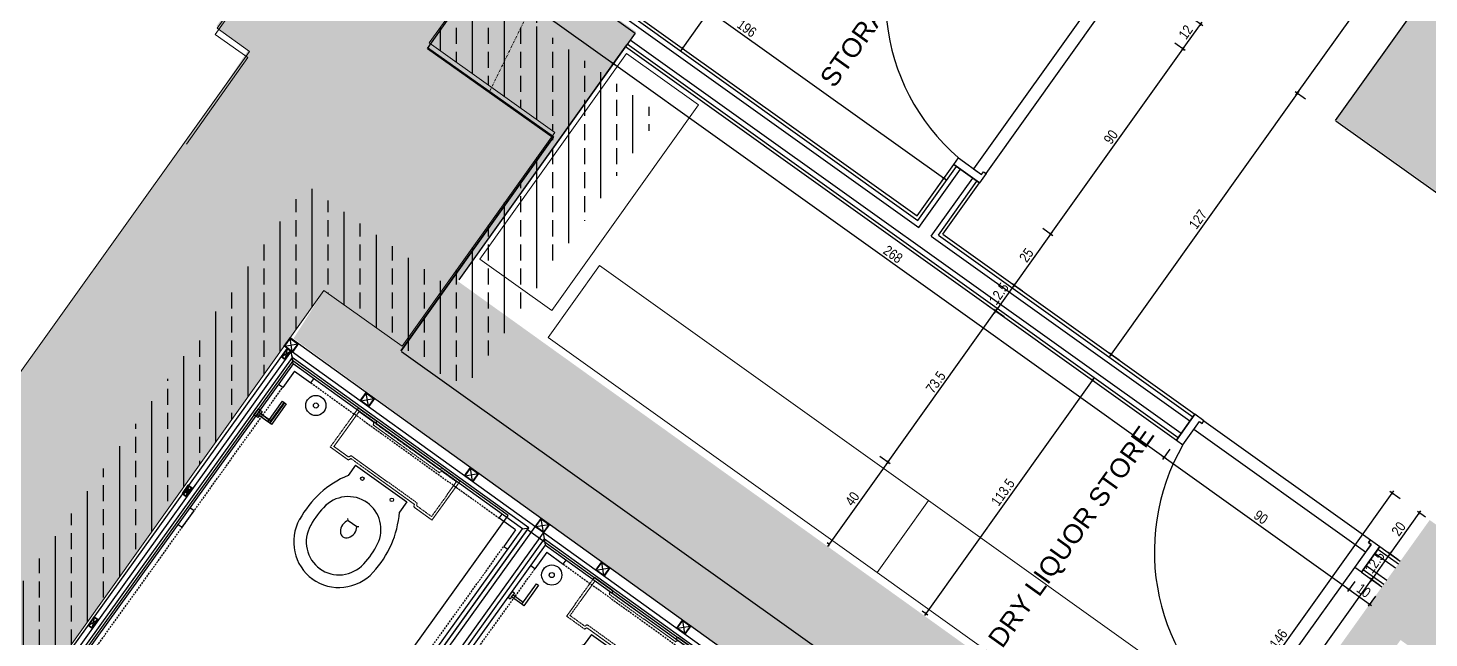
# Model space of a CAD drawing. Header units: millimetres. Extents: x 2562 to 7288, y 778 to 5635.
# Drawn here: x 4825 to 5380, y 3489 to 3730 of the extents above; entities that cross this region are included whole.
import ezdxf

# ---------------------------------------------------------------- set-up
doc = ezdxf.new("R2010")
doc.units = ezdxf.units.MM
doc.linetypes.add('DASHDOTX2', pattern=[2, 1, -0.5, 0, -0.5])
doc.linetypes.add('HIDDEN', pattern=[0.375, 0.25, -0.125])
for name, color, linetype in [('0-gnl-kapi', 5, 'Continuous'), ('0-gnl-knst-metal', 3, 'Continuous'), ('0-gnl-mevcut', 253, 'Continuous'), ('0-gnl-olcu', 252, 'Continuous'), ('0-gnl-ust', 191, 'HIDDEN'), ('1-gnl-ahsap', 33, 'Continuous'), ('1-gnl-seramik', 71, 'Continuous'), ('2-tef-aksesuar', 30, 'Continuous'), ('2-tef-vitrifiye', 140, 'Continuous'), ('3-dvr-alcıkarton', 11, 'Continuous'), ('4-dsm-gorunus', 241, 'Continuous'), ('BH-DO-NOTLAR', 12, 'Continuous'), ('DUV-SOLİD', 251, 'Continuous'), ('rev1', 7, 'Continuous')]:
    doc.layers.add(name, color=color, linetype=linetype)
for name, color, linetype, lineweight in [('SHG-BAR+KITCHEN EQUIP', 52, 'Continuous', 18), ('SHG-WALLS', 6, 'Continuous', 30), ('SHG-WALLS-EXISTING', 214, 'Continuous', 18), ('x-ref_base plan 1$0$SHG-LANDSCAPING', 252, 'Continuous', 18), ('x-ref_base plan 1$0$SHG-WALL-HATCH', 252, 'Continuous', 5), ('x-ref_base plan 1$0$SHG-WALLS-EXISTING', 214, 'Continuous', 18)]:
    doc.layers.add(name, color=color, linetype=linetype, lineweight=lineweight)
doc.styles.add('geomim', font='ARIALN.TTF')
doc.styles.get("Standard").update_dxf_attribs({"font": 'arial.ttf'})
doc.dimstyles.new('geomim-20', dxfattribs={"dimtxt": 4, "dimasz": 1, "dimexe": 1, "dimexo": 1, "dimgap": 1, "dimtad": 1, "dimdec": 1, "dimdsep": 46, "dimtxsty": 'geomim', "dimblk": 'ARCHTICK', "dimcen": -1, "dimdle": 1, "dimadec": 0, "dimazin": 0, "dimtfac": 1, "dimtdec": 1, "dimtofl": 0, "dimtmove": 2, "dimatfit": 3, "dimldrblk": 'DOT', "dimfxl": 4, "dimfxlon": 1, "dimtolj": 1, "dimtzin": 0, "dimarcsym": 0})

# ---------------------------------------------------------------- blocks, each defined once
blk = doc.blocks.new('REINFORCEMENT')
at = {"layer": 'DUV-SOLİD'}
h = blk.add_hatch(dxfattribs=at)
h.set_pattern_fill('ANSI33', color=256, scale=2, angle=45, style=0)
h.set_pattern_definition([(90, (-31498.619, -9036.518), (-12.7, -1e-15), []), (90, (-31492.269, -9030.168), (-12.7, -1e-15), [6.35, -3.175])])
h.paths.add_polyline_path([(-29026.9, -4968.97), (-28918.22, -4816.8), (-28862.88, -4856.32), (-28785, -4747.27), (-28834.64, -4711.82), (-28762.57, -4610.91), (-28786.98, -4593.48), (-28876.49, -4718.8), (-28826.85, -4754.25), (-28869.86, -4814.47), (-28925.19, -4774.95), (-29068.75, -4975.95), (-29053.99, -4986.49), (-29208.23, -5202.99), (-29183.79, -5220.4), (-29012.17, -4979.49)])
blk = doc.blocks.new('20x40 kutu profil')
for points in [[(1, -2), (-1, -2), (-1, 2), (1, 2)], [(0.85, -1.85), (-0.85, -1.85), (-0.85, 1.85), (0.85, 1.85)]]:
    blk.add_lwpolyline(points, close=True)
at = {"color": 251}
for points in [[(-0.85, 1.85), (0.85, -1.85)], [(-0.85, -1.85), (0.85, 1.85)]]:
    blk.add_lwpolyline(points, dxfattribs=at)
blk = doc.blocks.new('40x40 kutu profil')
for points in [[(2, -2), (-2, -2), (-2, 2), (2, 2)], [(1.85, -1.85), (-1.85, -1.85), (-1.85, 1.85), (1.85, 1.85)]]:
    blk.add_lwpolyline(points, close=True)
at = {"color": 251}
for points in [[(-1.85, 1.85), (1.85, -1.85)], [(-1.85, -1.85), (1.85, 1.85)]]:
    blk.add_lwpolyline(points, dxfattribs=at)
blk = doc.blocks.new('TUVALT KAĞITLIK')
for points in [[(-2, -1), (-3, -1), (-3, 0), (0, 0), (0, -1), (-1, -1)], [(-2, -6), (-2, -1), (-1, -1), (-1, -6)], [(-2, -6), (8, -6), (8, -7), (-2, -7), (-2, -6)]]:
    blk.add_lwpolyline(points)
blk = doc.blocks.new('_ArchTick')
at = {"color": 0, "linetype": 'ByBlock', "const_width": 0.15}
blk.add_lwpolyline([(-0.5, -0.5), (0.5, 0.5)], dxfattribs=at)
blk = doc.blocks.new('*D231')
at = {"layer": '0-gnl-olcu', "color": 0, "lineweight": -2, "ltscale": 3, "transparency": 16777216}
for p, q in [((-51209.29, -18382.85), (-51212.2, -18386.92)), ((-51137.56, -18438.99), (-51212.43, -18385.52)), ((-51136.05, -18435.16), (-51138.96, -18439.23))]:
    blk.add_line(p, q, dxfattribs=at)
for p, rotation in [((-51211.62, -18386.1), 144.4652152973796), ((-51138.38, -18438.41), 324.4652152973796)]:
    blk.add_blockref('_ArchTick', p, dxfattribs=dict(at, rotation=rotation))
at = {"layer": '0-gnl-olcu', "color": 0, "ltscale": 3, "transparency": 16777216, "insert": (-51173.23, -18409.78), "char_height": 4, "attachment_point": 5, "rotation": 324.4652, "style": 'geomim'}
blk.add_mtext('\\A1;90', dxfattribs=at)
blk = doc.blocks.new('_Dot')
at = {"color": 0, "linetype": 'ByBlock', "lineweight": -2}
blk.add_line((-0.5, 0), (-1, 0), dxfattribs=at)
at = {"color": 0, "linetype": 'ByBlock', "const_width": 0.5}
blk.add_lwpolyline([(-0.25, 0, 1), (0.25, 0, 1)], format="xyb", close=True, dxfattribs=at)
blk = doc.blocks.new('*D232')
at = {"layer": '0-gnl-olcu', "color": 0, "lineweight": -2, "ltscale": 3, "transparency": 16777216}
for p, q in [((-51427.38, -18227.09), (-51430.29, -18231.16)), ((-51210.8, -18386.69), (-51430.52, -18229.76)), ((-51209.29, -18382.85), (-51212.2, -18386.92))]:
    blk.add_line(p, q, dxfattribs=at)
for p, rotation in [((-51429.7, -18230.34), 144.4652152973796), ((-51211.62, -18386.1), 324.4652152973796)]:
    blk.add_blockref('_ArchTick', p, dxfattribs=dict(at, rotation=rotation))
at = {"layer": '0-gnl-olcu', "color": 0, "ltscale": 3, "transparency": 16777216, "insert": (-51318.89, -18305.75), "char_height": 4, "attachment_point": 5, "rotation": 324.4652, "style": 'geomim'}
blk.add_mtext('\\A1;268', dxfattribs=at)
blk = doc.blocks.new('*D233')
at = {"layer": '0-gnl-olcu', "color": 0, "lineweight": -2, "ltscale": 3, "transparency": 16777216}
for p, q in [((-51239.33, -18354.7), (-51306.46, -18448.69)), ((-51241.35, -18354.49), (-51239.1, -18356.09)), ((-51307.32, -18446.85), (-51305.07, -18448.45))]:
    blk.add_line(p, q, dxfattribs=at)
for p, rotation in [((-51239.92, -18355.51), 54.46521529750092), ((-51305.88, -18447.87), 234.4652152975009)]:
    blk.add_blockref('_ArchTick', p, dxfattribs=dict(at, rotation=rotation))
at = {"layer": '0-gnl-olcu', "color": 0, "ltscale": 3, "transparency": 16777216, "insert": (-51275.37, -18399.92), "char_height": 4, "attachment_point": 5, "rotation": 54.4652, "style": 'geomim'}
blk.add_mtext('\\A1;113.5', dxfattribs=at)
blk = doc.blocks.new('*D234')
at = {"layer": '0-gnl-olcu', "color": 0, "lineweight": -2, "ltscale": 3, "transparency": 16777216}
for p, q in [((-51278.75, -18329.01), (-51270.32, -18317.21)), ((-51267.65, -18320.34), (-51271.72, -18317.44)), ((-51274.91, -18330.52), (-51278.98, -18327.61))]:
    blk.add_line(p, q, dxfattribs=at)
for p, rotation in [((-51270.9, -18318.02), 54.4652152975009), ((-51278.17, -18328.19), 234.4652152975009)]:
    blk.add_blockref('_ArchTick', p, dxfattribs=dict(at, rotation=rotation))
at = {"layer": '0-gnl-olcu', "color": 0, "ltscale": 3, "transparency": 16777216, "insert": (-51277.01, -18321.34), "char_height": 4, "attachment_point": 5, "rotation": 54.4652, "style": 'geomim'}
blk.add_mtext('\\A1;12.5', dxfattribs=at)
blk = doc.blocks.new('*D237')
at = {"layer": '0-gnl-olcu', "color": 0, "lineweight": -2, "ltscale": 3, "transparency": 16777216}
for p, q in [((-51158.26, -18241.18), (-51233.23, -18346.15)), ((-51155.58, -18244.32), (-51159.65, -18241.41)), ((-51229.4, -18347.66), (-51233.46, -18344.76))]:
    blk.add_line(p, q, dxfattribs=at)
for p, rotation in [((-51158.84, -18241.99), 54.46521529750092), ((-51232.65, -18345.34), 234.4652152975009)]:
    blk.add_blockref('_ArchTick', p, dxfattribs=dict(at, rotation=rotation))
at = {"layer": '0-gnl-olcu', "color": 0, "ltscale": 3, "transparency": 16777216, "insert": (-51198.19, -18291.92), "char_height": 4, "attachment_point": 5, "rotation": 54.4652, "style": 'geomim'}
blk.add_mtext('\\A1;127', dxfattribs=at)
blk = doc.blocks.new('*D238')
at = {"layer": '0-gnl-olcu', "color": 0, "lineweight": -2, "ltscale": 3, "transparency": 16777216}
for p, q in [((-51195.88, -18527.66), (-51128.75, -18433.67)), ((-51126.14, -18436.77), (-51130.15, -18433.91)), ((-51192.11, -18529.13), (-51196.12, -18526.27))]:
    blk.add_line(p, q, dxfattribs=at)
for p, rotation in [((-51129.34, -18434.49), 54.4652152975009), ((-51195.3, -18526.85), 234.4652152975009)]:
    blk.add_blockref('_ArchTick', p, dxfattribs=dict(at, rotation=rotation))
at = {"layer": '0-gnl-olcu', "color": 0, "ltscale": 3, "transparency": 16777216, "insert": (-51164.79, -18478.9), "char_height": 4, "attachment_point": 5, "rotation": 54.4652, "style": 'geomim'}
blk.add_mtext('\\A1;113.5', dxfattribs=at)
blk = doc.blocks.new('*D239')
at = {"layer": '0-gnl-olcu', "color": 0, "lineweight": -2, "ltscale": 3, "transparency": 16777216}
for p, q in [((-51129.92, -18435.3), (-51121.49, -18423.5)), ((-51118.88, -18426.6), (-51122.88, -18423.74)), ((-51126.14, -18436.77), (-51130.15, -18433.91))]:
    blk.add_line(p, q, dxfattribs=at)
for p, rotation in [((-51122.07, -18424.32), 54.4652152975009), ((-51129.34, -18434.49), 234.4652152975009)]:
    blk.add_blockref('_ArchTick', p, dxfattribs=dict(at, rotation=rotation))
at = {"layer": '0-gnl-olcu', "color": 0, "ltscale": 3, "transparency": 16777216, "insert": (-51128.18, -18427.63), "char_height": 4, "attachment_point": 5, "rotation": 54.4652, "style": 'geomim'}
blk.add_mtext('\\A1;12.5', dxfattribs=at)
blk = doc.blocks.new('*D240')
at = {"layer": '0-gnl-olcu', "color": 0, "lineweight": -2, "ltscale": 3, "transparency": 16777216}
for p, q in [((-51122.65, -18425.13), (-51109.87, -18407.23)), ((-51108.07, -18409.74), (-51111.26, -18407.46)), ((-51118.88, -18426.6), (-51122.88, -18423.74))]:
    blk.add_line(p, q, dxfattribs=at)
for p, rotation in [((-51110.45, -18408.04), 54.4652152975009), ((-51122.07, -18424.32), 234.4652152975009)]:
    blk.add_blockref('_ArchTick', p, dxfattribs=dict(at, rotation=rotation))
at = {"layer": '0-gnl-olcu', "color": 0, "ltscale": 3, "transparency": 16777216, "insert": (-51118.73, -18414.41), "char_height": 4, "attachment_point": 5, "rotation": 54.4652, "style": 'geomim'}
blk.add_mtext('\\A1;20', dxfattribs=at)
blk = doc.blocks.new('*D241')
at = {"layer": '0-gnl-olcu', "color": 0, "lineweight": -2, "ltscale": 3, "transparency": 16777216}
for p, q in [((-51120.8, -18399.41), (-51206.82, -18519.85)), ((-51118.13, -18402.55), (-51122.2, -18399.65)), ((-51202.99, -18521.36), (-51207.05, -18518.46))]:
    blk.add_line(p, q, dxfattribs=at)
for p, rotation in [((-51121.39, -18400.23), 54.46521529750092), ((-51206.24, -18519.04), 234.4652152975009)]:
    blk.add_blockref('_ArchTick', p, dxfattribs=dict(at, rotation=rotation))
at = {"layer": '0-gnl-olcu', "color": 0, "ltscale": 3, "transparency": 16777216, "insert": (-51166.29, -18457.87), "char_height": 4, "attachment_point": 5, "rotation": 54.4652, "style": 'geomim'}
blk.add_mtext('\\A1;146', dxfattribs=at)
blk = doc.blocks.new('*D242')
at = {"layer": '0-gnl-olcu', "color": 0, "lineweight": -2, "ltscale": 3, "transparency": 16777216}
for p, q in [((-51129.43, -18444.81), (-51139.19, -18437.83)), ((-51136.05, -18435.16), (-51138.96, -18439.23)), ((-51127.92, -18440.97), (-51130.82, -18445.04))]:
    blk.add_line(p, q, dxfattribs=at)
for p, rotation in [((-51138.38, -18438.41), 144.4652152973796), ((-51130.24, -18444.22), 324.4652152973796)]:
    blk.add_blockref('_ArchTick', p, dxfattribs=dict(at, rotation=rotation))
at = {"layer": '0-gnl-olcu', "color": 0, "ltscale": 3, "transparency": 16777216, "insert": (-51132.54, -18438.84), "char_height": 4, "attachment_point": 5, "rotation": 324.4652, "style": 'geomim'}
blk.add_mtext('\\A1;10', dxfattribs=at)
blk = doc.blocks.new('*D251')
at = {"layer": '0-gnl-olcu', "color": 0, "lineweight": -2, "ltscale": 3, "transparency": 16777216}
for p, q in [((-51460.59, -18165.07), (-51457.68, -18161)), ((-51297.96, -18276.3), (-51459.08, -18161.23)), ((-51301.09, -18278.98), (-51298.19, -18274.91))]:
    blk.add_line(p, q, dxfattribs=at)
for p, rotation in [((-51458.27, -18161.81), 144.4652152973796), ((-51298.77, -18275.72), 324.4652152973796)]:
    blk.add_blockref('_ArchTick', p, dxfattribs=dict(at, rotation=rotation))
at = {"layer": '0-gnl-olcu', "color": 0, "ltscale": 3, "transparency": 16777216, "insert": (-51376.75, -18216.29), "char_height": 4, "attachment_point": 5, "rotation": 324.4652, "style": 'geomim'}
blk.add_mtext('\\A1;196', dxfattribs=at)
blk = doc.blocks.new('*D253')
at = {"layer": '0-gnl-olcu', "color": 0, "lineweight": -2, "ltscale": 3, "transparency": 16777216}
for p, q in [((-51402.8, -18225.05), (-51369.09, -18177.85)), ((-51369.67, -18178.66), (-51368.86, -18179.24)), ((-51402.22, -18224.23), (-51401.4, -18224.81))]:
    blk.add_line(p, q, dxfattribs=at)
for p, rotation in [((-51369.67, -18178.66), 54.4652152975009), ((-51402.22, -18224.23), 234.4652152975009)]:
    blk.add_blockref('_ArchTick', p, dxfattribs=dict(at, rotation=rotation))
at = {"layer": '0-gnl-olcu', "color": 0, "ltscale": 3, "transparency": 16777216, "insert": (-51388.42, -18199.68), "char_height": 4, "attachment_point": 5, "rotation": 54.4652, "style": 'geomim'}
blk.add_mtext('\\A1;56', dxfattribs=at)
blk = doc.blocks.new('*D293')
at = {"layer": '0-gnl-olcu', "color": 0, "lineweight": -2, "ltscale": 3, "transparency": 16777216}
for p, q in [((-51478.65, -18190.47), (-51481.55, -18194.54)), ((-51428.89, -18230.92), (-51481.79, -18193.15)), ((-51427.38, -18227.09), (-51430.29, -18231.16))]:
    blk.add_line(p, q, dxfattribs=at)
for p, rotation in [((-51480.97, -18193.73), 144.4652152973796), ((-51429.7, -18230.34), 324.4652152973796)]:
    blk.add_blockref('_ArchTick', p, dxfattribs=dict(at, rotation=rotation))
at = {"layer": '0-gnl-olcu', "color": 0, "ltscale": 3, "transparency": 16777216, "insert": (-51453.57, -18209.56), "char_height": 4, "attachment_point": 5, "rotation": 324.4652, "style": 'geomim'}
blk.add_mtext('\\A1;63', dxfattribs=at)
blk = doc.blocks.new('*D294')
at = {"layer": '0-gnl-olcu', "color": 0, "lineweight": -2, "ltscale": 3, "transparency": 16777216}
for p, q in [((-51344.71, -18421.37), (-51320.3, -18387.19)), ((-51320.89, -18388), (-51321.7, -18387.42)), ((-51344.13, -18420.55), (-51344.95, -18419.97))]:
    blk.add_line(p, q, dxfattribs=at)
for p, rotation in [((-51320.89, -18388), 54.4652152975009), ((-51344.13, -18420.55), 234.4652152975009)]:
    blk.add_blockref('_ArchTick', p, dxfattribs=dict(at, rotation=rotation))
at = {"layer": '0-gnl-olcu', "color": 0, "ltscale": 3, "transparency": 16777216, "insert": (-51334.99, -18402.51), "char_height": 4, "attachment_point": 5, "rotation": 54.4652, "style": 'geomim'}
blk.add_mtext('\\A1;40', dxfattribs=at)
blk = doc.blocks.new('wc yeni')
at = {"linetype": 'HIDDEN', "ltscale": 0.5}
for points in [[(15.97, 19), (24.75, 19), (24.75, 0), (15.97, 0), (15.49, 1), (-15.49, 1), (-15.97, 0), (-24.75, 0), (-24.75, 19), (-15.97, 19), (-15.49, 18), (15.49, 18)], [(16.6, 18), (23.75, 18), (23.75, 1), (16.6, 1), (16.12, 2), (-16.12, 2), (-16.6, 1), (-23.75, 1), (-23.75, 18), (-16.6, 18), (-16.12, 17), (16.12, 17)]]:
    blk.add_lwpolyline(points, close=True, dxfattribs=at)
at = {"ltscale": 0.3}
for points in [[(-12.5, 0), (12.5, 0)], [(-12.5, 0), (-12.5, -5)], [(12.5, 0), (12.5, -5)], [(-2.1, -19.49), (-2.67, -18.95)], [(-2.1, -19.49), (2.1, -19.49)], [(2.1, -19.49), (2.67, -18.95)]]:
    blk.add_lwpolyline(points, dxfattribs=at)
for centre in [(-7.2, -2.78), (7.2, -2.78)]:
    blk.add_circle(centre, 0.7, dxfattribs=at)
for centre, radius, start, end in [((21.06, -25.51), 39.33, 148.5726, 187.0527), ((-21.13, -25.45), 39.33, 352.797, 31.2772), ((0.06, -22.5), 13.14, 90, 173.8905), ((-0.14, -22.5), 13.14, 9.9311, 90.1502), ((21.06, -25.51), 34.33, 170.3071, 187.0527), ((-21.13, -25.45), 34.33, 352.797, 8.7449), ((0.06, -28.41), 18.14, 186.1095, 270), ((0.06, -28.41), 13.14, 186.1095, 270), ((-0.14, -28.41), 18.14, 269.8498, 353.7403), ((-0.14, -28.41), 13.14, 269.8498, 353.7403), ((-0.06, -32.47), 14.07, 268.0583, 270.2484)]:
    blk.add_arc(centre, radius, start, end, dxfattribs=at)
blk.add_ellipse((0, -22.12), major_axis=(0, -3.84), ratio=0.751366, start_param=3.959664, end_param=8.606706, dxfattribs=at)
blk = doc.blocks.new('boh')
at = {"layer": 'rev1', "ltscale": 3}
h = blk.add_hatch(dxfattribs=at)
h.set_pattern_fill('ANSI36', color=251, angle=54.4652)
h.set_pattern_definition([(99.465215, (-47418.1403, 264.5756), (-4.04549296, 4.9584802), [7.9375, -1.5875, 0, -1.5875])])
h.paths.add_polyline_path([(-50985.33, -18553.13), (-50958.97, -18516.23), (-51106.44, -18410.9), (-51124.66, -18436.41), (-51124.66, -18436.41), (-51192.08, -18530.81), (-51491.15, -18316.38), (-51420.63, -18217.63), (-51472.28, -18181.56), (-51394.98, -18073.33), (-51219.03, -18199), (-51149.87, -18102.16), (-51295.53, -17998.13), (-51006.99, -17594.14), (-50858.38, -17701.39), (-50782.99, -17595.84), (-50943.37, -17480.58), (-50851.64, -17352.14), (-50402.89, -17672.24), (-50494.71, -17800.82), (-50706.29, -17649.7), (-50780.89, -17754.15), (-50624.21, -17866.04), (-50913.45, -18271.02), (-51074.76, -18156.21), (-51143.55, -18252.51), (-50989.35, -18362.24), (-51001.36, -18379.05), (-50908.41, -18445.43), (-50371.75, -17693.67), (-50521.85, -17586.47), (-50479.85, -17525.93), (-50835.29, -17272.55), (-50727.73, -17121.67), (-50807.08, -17121.67), (-50953.26, -17324.94), (-50937.55, -17335.86), (-51017.12, -17449.67), (-51026.27, -17443.57), (-51038.95, -17462.59), (-51045.74, -17457.74), (-51051.03, -17465.57), (-51057.86, -17460.95), (-51085.43, -17501.97), (-51070.51, -17512.44), (-51420.02, -18009.38), (-51432.49, -18000.81), (-51455.53, -18032.47), (-51447.35, -18038.22), (-51449.05, -18040.69), (-51443.75, -18047.14), (-51552.85, -18194.01), (-51564.64, -18185.66), (-51586.65, -18215.31), (-51573.83, -18224.46), (-51590.22, -18249), (-51527.45, -18293.83), (-51556.19, -18339.03), (-51157.76, -18627.66), (-51143.01, -18607.01), (-51196.72, -18568.66), (-51117.97, -18458.39)])
at = {"layer": '0-gnl-kapi'}
blk.add_line((-51131.81, -18423.66), (-51180.61, -18491.51), dxfattribs=at)
for points in [[(-51234.97, -18207.9), (-51236.01, -18207.15), (-51235.26, -18206.1), (-51238.4, -18203.86), (-51286.97, -18271.87), (-51283.84, -18274.11), (-51283.09, -18273.06), (-51282.04, -18273.81)], [(-51294.83, -18270.21), (-51292.96, -18267.59), (-51283.84, -18274.11), (-51283.09, -18273.06), (-51282.04, -18273.81), (-51284.66, -18277.47)], [(-51206.71, -18379.23), (-51204.09, -18381.1), (-51197.57, -18371.97), (-51196.53, -18372.72), (-51195.78, -18371.67), (-51199.44, -18369.06)], [(-51129.86, -18418.75), (-51130.61, -18419.8), (-51129.57, -18420.54), (-51131.81, -18423.68), (-51199.81, -18375.11), (-51197.57, -18371.97), (-51196.53, -18372.72), (-51195.78, -18371.67)], [(-51126.2, -18421.37), (-51133.47, -18431.54), (-51136.08, -18429.67), (-51129.57, -18420.54), (-51130.61, -18419.8), (-51129.86, -18418.75)], [(-51126.2, -18421.37), (-51133.47, -18431.54), (-51136.08, -18429.67), (-51129.57, -18420.54), (-51130.61, -18419.8), (-51129.86, -18418.75)]]:
    blk.add_lwpolyline(points, close=True, dxfattribs=at)
for centre, start, end in [((-51237.66, -18204), 144.2535, 228.9899), ((-51131.15, -18423.31), 149.9405, 234.6769)]:
    blk.add_arc(centre, 84.28, start, end, dxfattribs=at)
at = {"layer": '0-gnl-knst-metal', "color": 252}
for p, q in [((-51470.69, -18179.33), (-51308.6, -18295.09)), ((-51422.91, -18220.82), (-51204.82, -18376.59)), ((-51308.6, -18295.09), (-51292.19, -18272.1)), ((-51303.72, -18298.57), (-51287.3, -18275.58)), ((-51303.72, -18298.57), (-51201.33, -18371.7)), ((-51131.58, -18428.89), (-51123.44, -18434.7)), ((-51128.09, -18424.01), (-51119.95, -18429.82))]:
    blk.add_line(p, q, dxfattribs=at)
at = {"layer": '3-dvr-alcıkarton'}
for p, q in [((-51469.52, -18177.7), (-51309.07, -18292.3)), ((-51468.8, -18176.68), (-51309.36, -18290.55)), ((-51424.79, -18223.47), (-51206.71, -18379.23)), ((-51424.07, -18222.45), (-51205.98, -18378.21)), ((-51309.36, -18290.55), (-51294.83, -18270.21)), ((-51309.07, -18292.3), (-51293.81, -18270.94)), ((-51294.83, -18270.21), (-51284.66, -18277.47)), ((-51300.93, -18298.11), (-51285.68, -18276.75)), ((-51299.19, -18297.82), (-51284.66, -18277.47)), ((-51300.93, -18298.11), (-51200.17, -18370.08)), ((-51299.19, -18297.82), (-51199.44, -18369.06)), ((-51206.71, -18379.23), (-51199.44, -18369.06)), ((-51133.47, -18431.54), (-51126.2, -18421.37)), ((-51126.93, -18422.38), (-51118.79, -18428.19)), ((-51126.2, -18421.37), (-51118.07, -18427.18)), ((-51133.47, -18431.54), (-51125.33, -18437.35)), ((-51132.74, -18430.52), (-51124.6, -18436.33))]:
    blk.add_line(p, q, dxfattribs=at)
at = {"layer": 'rev1', "ltscale": 3}
for p, q in [((-51143.74, -18252.78), (-51074.57, -18155.94)), ((-51472.28, -18181.56), (-51421.02, -18218.18)), ((-51421.02, -18218.18), (-51490.76, -18315.83)), ((-51424.35, -18222.85), (-51490.76, -18315.83))]:
    blk.add_line(p, q, dxfattribs=at)
at = {"layer": 'rev1'}
blk.add_line((-51143.53, -18252.92), (-50989.73, -18362.77), dxfattribs=at)
at = {"layer": 'SHG-BAR+KITCHEN EQUIP'}
for p, q in [((-51424.33, -18226.26), (-51482.45, -18307.64)), ((-51424.33, -18226.26), (-51395.85, -18246.6)), ((-51395.85, -18246.6), (-51453.97, -18327.98)), ((-51482.45, -18307.64), (-51453.97, -18327.98)), ((-51435.08, -18310.13), (-51455.42, -18338.61)), ((-51435.08, -18310.13), (-51304.88, -18403.12)), ((-51455.42, -18338.61), (-51325.22, -18431.61)), ((-51304.88, -18403.12), (-51325.22, -18431.61)), ((-51304.88, -18403.12), (-51174.67, -18496.12)), ((-51325.22, -18431.61), (-51195.02, -18524.6))]:
    blk.add_line(p, q, dxfattribs=at)
at = {"layer": 'SHG-WALLS'}
for p, q in [((-51503.19, -18224.26), (-51396.79, -18074.14)), ((-51453.42, -18259.53), (-51513.75, -18344.14)), ((-51453.35, -18259.19), (-51513.68, -18343.8))]:
    blk.add_line(p, q, dxfattribs=at)
at = {"layer": 'SHG-WALLS-EXISTING'}
for p, q in [((-51587.16, -18218.77), (-51565.24, -18187.85)), ((-51587.16, -18218.77), (-51565.24, -18187.85)), ((-51587.16, -18218.77), (-51574.3, -18227.88)), ((-51587.16, -18218.77), (-51574.3, -18227.88)), ((-51574.3, -18227.88), (-51598.59, -18262.15)), ((-51574.3, -18227.88), (-51598.59, -18262.15))]:
    blk.add_line(p, q, dxfattribs=at)
at = {"layer": 'x-ref_base plan 1$0$SHG-WALLS-EXISTING'}
for p, q in [((-51502.45, -18222.08), (-51395.51, -18072.35)), ((-51586.4, -18216.29), (-51564.37, -18185.45)), ((-51586.4, -18216.29), (-51564.37, -18185.45)), ((-51586.4, -18216.29), (-51573.57, -18225.45)), ((-51586.4, -18216.29), (-51573.57, -18225.45)), ((-51573.57, -18225.45), (-51597.98, -18259.63)), ((-51573.57, -18225.45), (-51597.98, -18259.63))]:
    blk.add_line(p, q, dxfattribs=at)
at = {"layer": '0-gnl-knst-metal', "rotation": 54.30606076356275}
for p in [(-51557.11, -18341.65), (-51526.99, -18363.28)]:
    blk.add_blockref('40x40 kutu profil', p, dxfattribs=at)
at = {"layer": '0-gnl-knst-metal', "xscale": -1, "rotation": 144.4652152972075}
for p in [(-51559.11, -18345.13), (-51598.34, -18399.36)]:
    blk.add_blockref('20x40 kutu profil', p, dxfattribs=at)
at = {"layer": '0-gnl-mevcut'}
blk.add_blockref('REINFORCEMENT', (-22625.96, -13503.28), dxfattribs=at)
blk.add_blockref('REINFORCEMENT', (-22625.96, -13503.28), dxfattribs=at)
blk.add_blockref('REINFORCEMENT', (-22625.96, -13503.28), dxfattribs=at)
at = {"layer": 'x-ref_base plan 1$0$SHG-WALL-HATCH', "color": 12, "ltscale": 3}
for s, p in [('STORAGE', (-51342.23, -18240.31)), ('DRY LIQUOR STORE ', (-51275.64, -18462.05))]:
    blk.add_text(s, height=7.5, rotation=54.4652, dxfattribs=at).set_placement(p)
at = {"layer": '0-gnl-olcu', "ltscale": 3}
for base, p1, p2 in [((-51089.68, -18145.15), (-51143.74, -18252.78), (-51074.47, -18156.01)), ((-51197.09, -18214.67), (-51213.27, -18217.86), (-51202.66, -18210.7)), ((-51204.07, -18224.44), (-51265.58, -18291.1), (-51213.27, -18217.86)), ((-51256.37, -18297.68), (-51265.97, -18321.55), (-51265.58, -18291.1)), ((-51278.17, -18328.19), (-51325.04, -18385.04), (-51282.32, -18325.23))]:
    blk.add_linear_dim(base=base, p1=p1, p2=p2, angle=54.4652, dimstyle='geomim-20', dxfattribs=at).render()
for base, p1, p2, angle, picture, middle in [((-51458.27, -18161.81), (-51309.36, -18290.55), (-51468.41, -18176.02), 144.4652, '*D251', (-51376.75, -18216.29)), ((-51369.67, -18178.66), (-51402.62, -18223.94), (-51370.08, -18178.37), 54.4652, '*D253', (-51388.42, -18199.68)), ((-51480.97, -18193.73), (-51424.79, -18223.47), (-51472.28, -18181.56), 144.4652, '*D293', (-51453.57, -18209.56)), ((-51429.7, -18230.34), (-51206.71, -18379.23), (-51424.79, -18223.47), 144.4652, '*D232', (-51318.89, -18305.75)), ((-51232.65, -18345.34), (-51143.53, -18252.92), (-51217.34, -18356.27), 54.4652, '*D237', (-51198.19, -18291.92)), ((-51270.9, -18318.02), (-51273.23, -18331.72), (-51265.97, -18321.55), 54.4652, '*D234', (-51277.01, -18321.34)), ((-51305.88, -18447.87), (-51242.16, -18353.91), (-51308.13, -18446.27), 54.4652, '*D233', (-51275.37, -18399.92)), ((-51211.62, -18386.1), (-51133.47, -18431.54), (-51206.71, -18379.23), 144.4652, '*D231', (-51173.23, -18409.78)), ((-51320.89, -18388), (-51343.61, -18420.92), (-51320.37, -18388.37), 54.4652, '*D294', (-51334.99, -18402.51)), ((-51206.24, -18519.04), (-51106.44, -18410.9), (-51191.3, -18529.71), 54.4652, '*D241', (-51166.29, -18457.87)), ((-51110.45, -18408.04), (-51118.07, -18427.18), (-51107.26, -18410.32), 54.4652, '*D240', (-51118.73, -18414.41)), ((-51122.07, -18424.32), (-51125.33, -18437.35), (-51118.07, -18427.18), 54.4652, '*D239', (-51128.18, -18427.63)), ((-51129.34, -18434.49), (-51191.3, -18529.71), (-51125.33, -18437.35), 54.4652, '*D238', (-51164.79, -18478.9)), ((-51138.38, -18438.41), (-51125.33, -18437.35), (-51133.47, -18431.54), 144.4652, '*D242', (-51132.54, -18438.84))]:
    dim = blk.add_linear_dim(base=base, p1=p1, p2=p2, angle=angle, dimstyle='geomim-20', dxfattribs=at)
    dim.commit()
    dim.dimension.update_dxf_attribs({"geometry": picture, "text_midpoint": middle})

msp = doc.modelspace()

# ---------------------------------------------------------------- hatches: boundary and pattern name
at = {"layer": 'x-ref_base plan 1$0$SHG-WALL-HATCH'}
for points in [[(5475.61, 4354.11), (5399.09, 4408.38), (5089.2, 3967.01), (5066.74, 3935.89), (5054.27, 3944.46), (5031.23, 3912.79), (5039.41, 3907.04), (5036, 3902.11), (5040.97, 3898.62), (5030.28, 3884), (4933.91, 3751.26), (4922.14, 3760.8), (4900.11, 3729.96), (4912.93, 3720.8), (4878.46, 3672.56), (4973.24, 3604.21), (5033.7, 3688.72), (4984.06, 3724.18), (5091, 3873.91), (5263.92, 3750.4), (5305.66, 3808.46), (5160.22, 3912.33)], [(4848.39, 3463.5), (4833.65, 3474), (4959.8, 3650.63), (4895.55, 3696.46), (4888.52, 3686.62), (4582.24, 3258.64), (4560.16, 3227.72), (4547.14, 3237.02), (4523.87, 3206.2), (4531.12, 3200.56), (4502.56, 3159.71), (4555.01, 3122.35), (4564.16, 3135.19), (4642.4, 3079.46), (4720.74, 3191.24), (4676.75, 3222.57)]]:
    msp.add_hatch(color=256, dxfattribs=at).paths.add_polyline_path(points)

# ---------------------------------------------------------------- linework, layer by layer
at = {"layer": '0-gnl-knst-metal', "color": 252}
for p, q in [((5325.48, 3322.53), (4928.94, 3607.4)), ((5325.48, 3322.53), (4928.94, 3607.4)), ((5323.14, 3319.28), (4926.61, 3604.15)), ((5323.14, 3319.28), (4926.61, 3604.15))]:
    msp.add_line(p, q, dxfattribs=at)
for points in [[(4927.75, 3603.33), (4835.88, 3475.4)], [(4927.75, 3603.33), (4835.88, 3475.4)], [(4927.75, 3603.33), (4835.88, 3475.4)], [(4927.75, 3603.33), (4835.88, 3475.4)], [(4929.38, 3602.16), (4838.66, 3475.86)], [(4929.38, 3602.16), (4838.66, 3475.86)], [(4929.38, 3602.16), (4838.66, 3475.86)], [(4929.38, 3602.16), (4838.66, 3475.86)], [(4936.03, 3407.45), (5028.37, 3535.97)], [(4938.55, 3404.1), (5031.61, 3533.64)]]:
    msp.add_lwpolyline(points, dxfattribs=at)
at = {"layer": '0-gnl-ust', "ltscale": 3}
msp.add_line((4937.18, 3589.65), (5011.74, 3536.09), dxfattribs=at)
for points in [[(4851.17, 3483.63), (4926.01, 3587.83)], [(4937.55, 3419.11), (5013.57, 3524.92)], [(5037.06, 3517.91), (5098.56, 3473.71)], [(4949.87, 3410.26), (5025.89, 3516.08)]]:
    msp.add_lwpolyline(points, dxfattribs=at)
at = {"layer": '1-gnl-ahsap', "ltscale": 3}
for p, q in [((4930.2, 3597.13), (4929.38, 3602.16)), ((5021.01, 3531.9), (5023.52, 3532.31))]:
    msp.add_line(p, q, dxfattribs=at)
for points in [[(4931.28, 3411.54), (4934.89, 3408.95), (5023.52, 3532.31), (4929.79, 3599.64), (4841.18, 3476.28), (4868.33, 3456.77)], [(4933.14, 3412.42), (4934.48, 3411.46), (5021.01, 3531.9), (4930.2, 3597.13), (4843.69, 3476.69), (4868.98, 3458.52)], [(4884.64, 3533.64), (4886.26, 3532.48), (4890.92, 3538.98), (4889.31, 3540.14)], [(4944.52, 3402.03), (4941.07, 3404.51), (5029.69, 3527.88), (5110.37, 3469.92), (5021.74, 3346.55), (5007.86, 3356.52)], [(5030.1, 3525.37), (5029.28, 3530.39)], [(4945.57, 3403.5), (4943.58, 3404.93), (5030.1, 3525.37), (5107.86, 3469.51), (5021.33, 3349.07), (5008.91, 3357.99)]]:
    msp.add_lwpolyline(points, dxfattribs=at)
at = {"layer": '1-gnl-ahsap'}
for points in [[(4930.69, 3594.32), (4926.02, 3587.82), (4924.39, 3588.99)], [(4930.69, 3594.32), (4937.18, 3589.65), (4938.35, 3591.28)], [(5018.24, 3531.42), (5011.74, 3536.09), (5012.91, 3537.71)], [(5018.24, 3531.42), (5013.57, 3524.92), (5015.19, 3523.76)], [(5030.56, 3522.58), (5025.89, 3516.08), (5024.27, 3517.24)], [(5030.56, 3522.58), (5037.06, 3517.91), (5038.23, 3519.53)]]:
    msp.add_lwpolyline(points, dxfattribs=at)
at = {"layer": '1-gnl-seramik'}
msp.add_line((4929.7, 3600.45), (4930.01, 3598.32), dxfattribs=at)
at = {"layer": '2-tef-aksesuar'}
for centre, radius in [((4939.16, 3580.67), 4), ((4939.16, 3580.67), 1), ((5032.52, 3513.59), 4), ((5032.52, 3513.59), 1)]:
    msp.add_circle(centre, radius, dxfattribs=at)
at = {"layer": '4-dsm-gorunus'}
for points in [[(4842.5, 3476.5), (4927.74, 3415.26), (5015.25, 3537.08), (4930.01, 3598.32), (4842.5, 3476.5)], [(4935.45, 3409.72), (5022.97, 3531.54), (5109.05, 3469.7), (5021.53, 3347.87), (4935.45, 3409.72)]]:
    msp.add_lwpolyline(points, dxfattribs=at)
at = {"layer": 'SHG-BAR+KITCHEN EQUIP', "linetype": 'DASHDOTX2'}
msp.add_line((5089.72, 3872.11), (5007.79, 3704.65), dxfattribs=at)
at = {"layer": 'SHG-WALLS'}
for p, q in [((4983.32, 3722), (5089.72, 3872.11)), ((4983.32, 3722), (5033.08, 3686.72)), ((4983.39, 3722.34), (5033.16, 3687.07)), ((5033.08, 3686.72), (4972.76, 3602.11)), ((5033.16, 3687.07), (4972.83, 3602.45)), ((5290.55, 3375.53), (4972.99, 3601.94))]:
    msp.add_line(p, q, dxfattribs=at)
at = {"layer": 'SHG-WALLS-EXISTING'}
for p, q in [((4899.35, 3727.48), (4921.27, 3758.4)), ((4899.35, 3727.48), (4912.21, 3718.37)), ((4912.21, 3718.37), (4887.92, 3684.1))]:
    msp.add_line(p, q, dxfattribs=at)
at = {"layer": 'x-ref_base plan 1$0$SHG-LANDSCAPING'}
msp.add_arc((-6289.35, 11995.93, -1203), 13268.95, 313.503684, 327.27993, dxfattribs=at)
at = {"layer": 'x-ref_base plan 1$0$SHG-WALLS-EXISTING'}
for p, q in [((4984.06, 3724.18), (5091, 3873.91)), ((4900.11, 3729.96), (4922.14, 3760.8)), ((4900.11, 3729.96), (4912.93, 3720.8)), ((4984.06, 3724.18), (5033.7, 3688.72)), ((4912.93, 3720.8), (4888.52, 3686.62)), ((4888.52, 3686.62), (4582.24, 3258.64))]:
    msp.add_line(p, q, dxfattribs=at)
msp.add_lwpolyline([(5033.7, 3688.72), (4973.25, 3604.09), (4942.33, 3626.18), (4833.65, 3474), (4848.39, 3463.5), (4676.75, 3222.57), (4720.74, 3191.24), (4642.4, 3079.46), (4576.38, 3126.49)], dxfattribs=at)

# ---------------------------------------------------------------- block references
at = {"layer": '0-gnl-knst-metal', "rotation": 54.30606076356275}
for p in [(4929.4, 3604.61), (4929.4, 3604.61), (4959.52, 3582.97), (5000.78, 3553.33), (5028.82, 3533.18), (5028.82, 3533.18), (5052.76, 3515.99), (5052.76, 3515.99), (5084.79, 3492.97), (5084.79, 3492.97)]:
    msp.add_blockref('40x40 kutu profil', p, dxfattribs=at)
at = {"layer": '0-gnl-knst-metal', "xscale": -1}
for p, rotation in [((4927.4, 3601.12), 144.4652152972075), ((4927.4, 3601.12), 144.4652152972074), ((4888.36, 3546.75), 144.4652152972074), ((4850.97, 3494.82), 144.4652152972075), ((4850.97, 3494.82), 144.4652152972075)]:
    msp.add_blockref('20x40 kutu profil', p, dxfattribs=dict(at, rotation=rotation))
at = {"layer": '0-gnl-mevcut'}
msp.add_blockref('REINFORCEMENT', (33860.55, 8442.97), dxfattribs=at)
msp.add_blockref('REINFORCEMENT', (33860.55, 8442.97), dxfattribs=at)
msp.add_blockref('REINFORCEMENT', (33860.55, 8442.97), dxfattribs=at)
msp.add_blockref('REINFORCEMENT', (33860.55, 8442.97), dxfattribs=at)
at = {"layer": '2-tef-aksesuar', "rotation": 54.30606076360807}
for p in [(4916.4, 3579.38), (4917.1, 3578.88), (5016.99, 3507.12)]:
    msp.add_blockref('TUVALT KAĞITLIK', p, dxfattribs=at)
at = {"layer": '2-tef-vitrifiye', "rotation": 324.3060607637017}
for p in [(4965.02, 3549.78), (5058.48, 3482.82)]:
    msp.add_blockref('wc yeni', p, dxfattribs=at)
at = {"layer": 'BH-DO-NOTLAR'}
msp.add_blockref('boh', (56486.51, 21946.25), dxfattribs=at)

doc.saveas('drawing.dxf')
